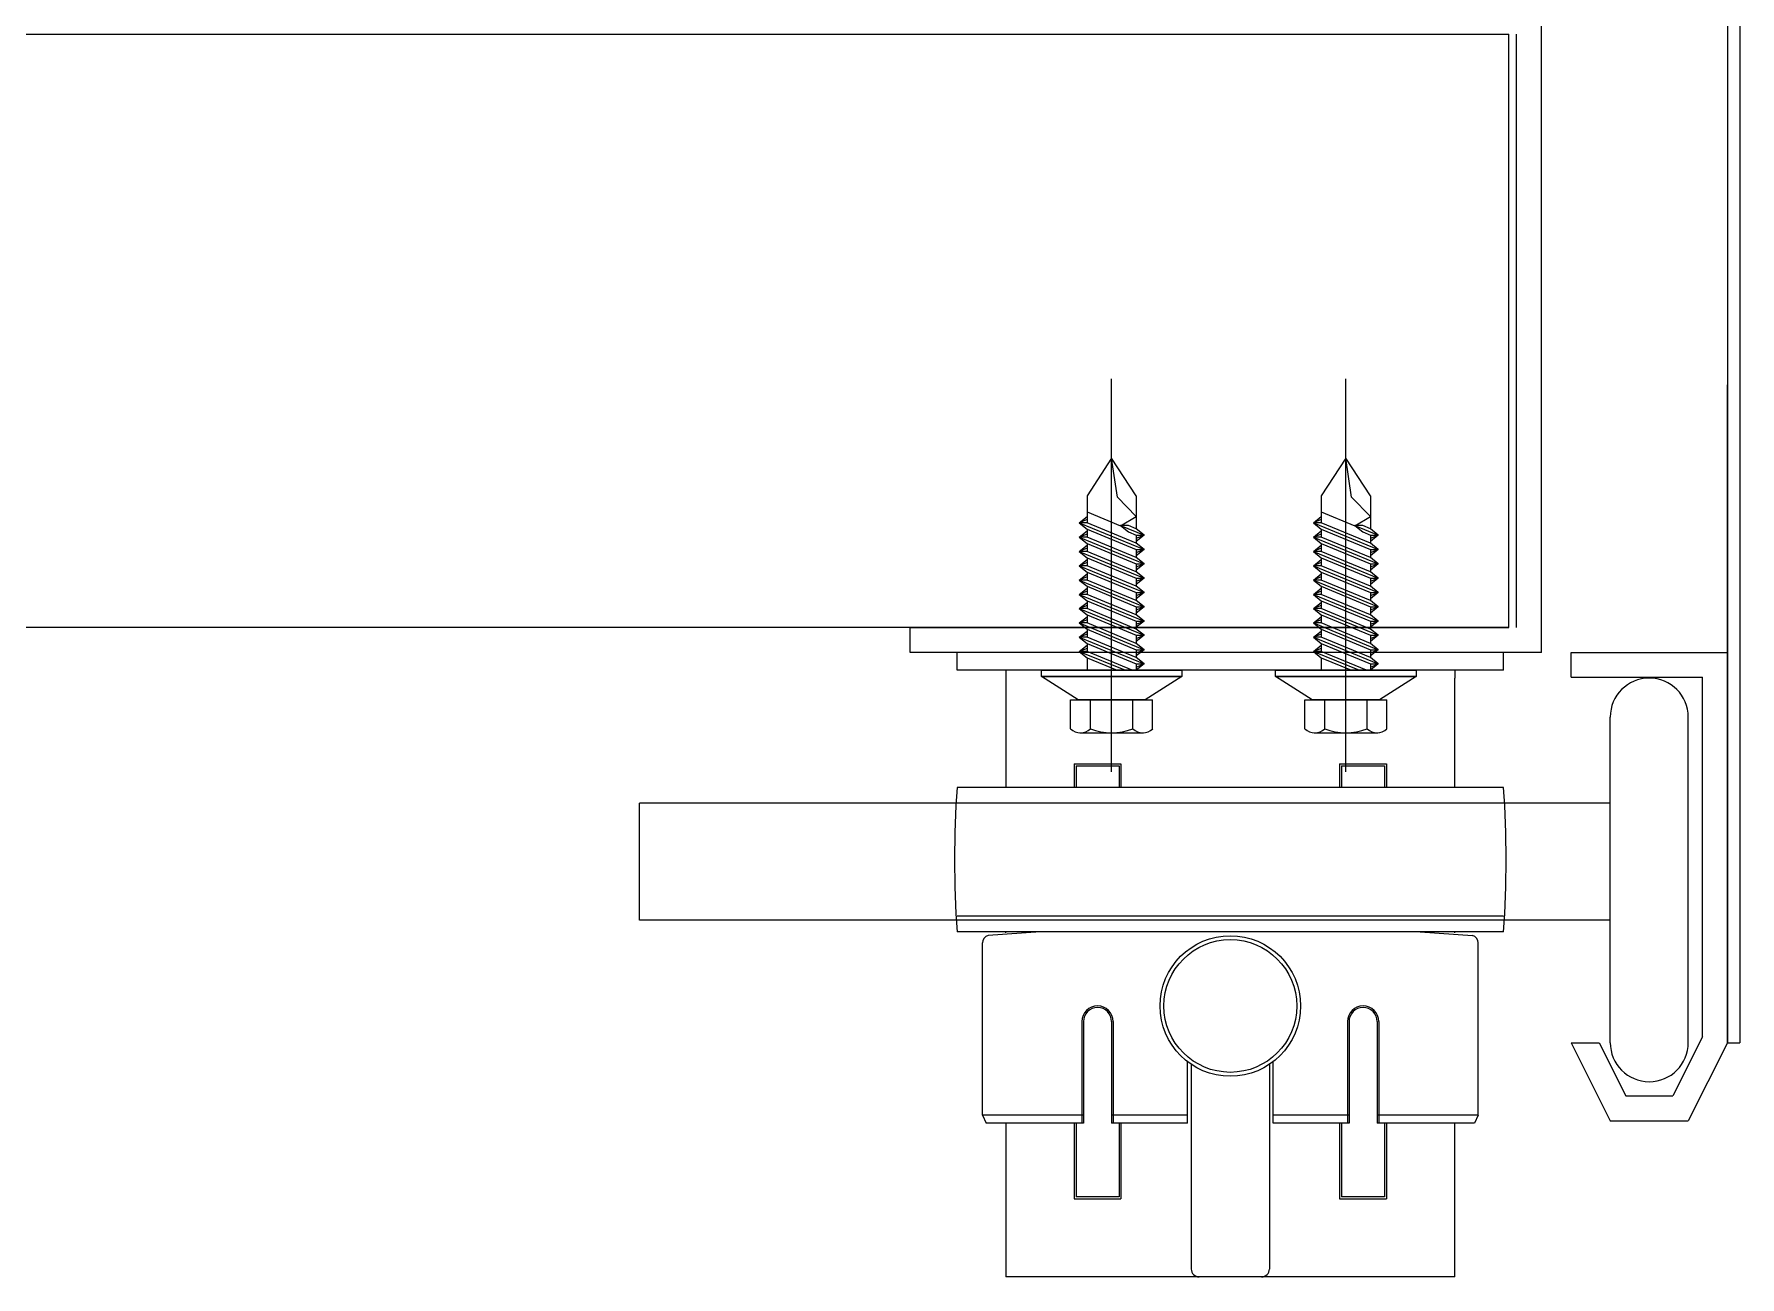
# Model space of a CAD drawing. Header units: millimetres. Extents: x 2752880 to 2775018, y 665860 to 672840.
# Drawn here: x 2760935.9 to 2761154.4, y 671636.1 to 671795.3 of the extents above; entities that cross this region are included whole.
import ezdxf

# ---------------------------------------------------------------- set-up
doc = ezdxf.new("R2010")
doc.units = ezdxf.units.MM
doc.header["$LTSCALE"] = 10
doc.layers.add('OVERHEAD DOOR - 1', color=4, linetype='Continuous')
doc.layers.add('OVERHEAD DOOR - ETC', color=252, linetype='Continuous')

msp = doc.modelspace()

# ---------------------------------------------------------------- linework, layer by layer
at = {"layer": 'OVERHEAD DOOR - 1', "lineweight": 0}
for p, q in [((2760468.53, 671795.33), (2761124.76, 671795.33)), ((2761124.76, 671719.33), (2761124.76, 671795.33)), ((2761124.76, 671719.33), (2760468.53, 671719.33))]:
    msp.add_line(p, q, dxfattribs=at)
at = {"layer": 'OVERHEAD DOOR - ETC'}
for p, q in [((2761154.36, 671815.33), (2761154.36, 671666.13)), ((2761152.76, 671813.73), (2761152.76, 671666.13)), ((2761128.96, 671716.13), (2761128.96, 671798.53)), ((2761125.76, 671719.33), (2761125.76, 671795.33)), ((2761073.91, 671700.83), (2761073.91, 671751.18)), ((2761103.91, 671700.83), (2761103.91, 671751.18)), ((2761152.76, 671666.13), (2761152.76, 671750.39)), ((2761073.91, 671741), (2761070.76, 671736.2)), ((2761074.65, 671736.02), (2761073.91, 671741)), ((2761077.06, 671736.2), (2761073.91, 671741)), ((2761103.91, 671741), (2761100.76, 671736.2)), ((2761104.65, 671736.02), (2761103.91, 671741)), ((2761107.06, 671736.2), (2761103.91, 671741)), ((2761070.76, 671736.2), (2761070.76, 671732.72)), ((2761077.06, 671733.52), (2761074.65, 671736.02)), ((2761077.06, 671736.2), (2761077.06, 671731.94)), ((2761100.76, 671736.2), (2761100.76, 671732.72)), ((2761107.06, 671733.52), (2761104.65, 671736.02)), ((2761107.06, 671736.2), (2761107.06, 671731.94)), ((2761070.76, 671734.15), (2761075.05, 671732.35)), ((2761100.76, 671734.15), (2761105.05, 671732.35)), ((2761069.76, 671732.72), (2761070.76, 671733.53)), ((2761070.76, 671733.13), (2761069.76, 671732.72)), ((2761069.76, 671732.72), (2761078.06, 671729.31)), ((2761069.76, 671732.72), (2761078.06, 671729.31)), ((2761070.76, 671732.72), (2761069.76, 671732.72)), ((2761069.76, 671732.72), (2761070.76, 671731.92)), ((2761069.76, 671730.89), (2761070.76, 671731.69)), ((2761077.06, 671730.11), (2761070.76, 671732.72)), ((2761070.76, 671731.92), (2761070.76, 671730.89)), ((2761070.76, 671731.92), (2761077.06, 671729.31)), ((2761075.05, 671732.35), (2761077.06, 671733.52)), ((2761075.06, 671732.38), (2761078.06, 671731.14)), ((2761075.06, 671732.38), (2761078.06, 671731.14)), ((2761076.06, 671732.38), (2761075.06, 671732.38)), ((2761075.06, 671732.38), (2761076.06, 671731.57)), ((2761077.06, 671731.94), (2761076.06, 671732.38)), ((2761076.06, 671731.57), (2761077.06, 671731.14)), ((2761078.06, 671731.14), (2761077.06, 671731.94)), ((2761099.76, 671732.72), (2761100.76, 671733.53)), ((2761100.76, 671733.13), (2761099.76, 671732.72)), ((2761099.76, 671732.72), (2761108.06, 671729.31)), ((2761099.76, 671732.72), (2761108.06, 671729.31)), ((2761100.76, 671732.72), (2761099.76, 671732.72)), ((2761099.76, 671732.72), (2761100.76, 671731.92)), ((2761099.76, 671730.89), (2761100.76, 671731.69)), ((2761107.06, 671730.11), (2761100.76, 671732.72)), ((2761100.76, 671731.92), (2761100.76, 671730.89)), ((2761100.76, 671731.92), (2761107.06, 671729.31)), ((2761105.05, 671732.35), (2761107.06, 671733.52)), ((2761105.06, 671732.38), (2761108.06, 671731.14)), ((2761105.06, 671732.38), (2761108.06, 671731.14)), ((2761106.06, 671732.38), (2761105.06, 671732.38)), ((2761105.06, 671732.38), (2761106.06, 671731.57)), ((2761107.06, 671731.94), (2761106.06, 671732.38)), ((2761106.06, 671731.57), (2761107.06, 671731.14)), ((2761108.06, 671731.14), (2761107.06, 671731.94)), ((2761070.76, 671731.29), (2761069.76, 671730.89)), ((2761069.76, 671730.89), (2761078.06, 671727.47)), ((2761069.76, 671730.89), (2761078.06, 671727.47)), ((2761070.76, 671730.89), (2761069.76, 671730.89)), ((2761069.76, 671730.89), (2761070.76, 671730.09)), ((2761069.76, 671729.06), (2761070.76, 671729.86)), ((2761070.76, 671729.46), (2761069.76, 671729.06)), ((2761077.06, 671728.28), (2761070.76, 671730.89)), ((2761070.76, 671730.09), (2761070.76, 671729.06)), ((2761070.76, 671730.09), (2761077.06, 671727.47)), ((2761077.06, 671731.14), (2761077.06, 671730.11)), ((2761077.06, 671730.74), (2761078.06, 671731.14)), ((2761078.06, 671731.14), (2761077.06, 671730.33)), ((2761077.06, 671731.14), (2761078.06, 671731.14)), ((2761078.06, 671729.31), (2761077.06, 671730.11)), ((2761077.06, 671729.31), (2761077.06, 671728.28)), ((2761077.06, 671728.9), (2761078.06, 671729.31)), ((2761078.06, 671729.31), (2761077.06, 671728.5)), ((2761077.06, 671729.31), (2761078.06, 671729.31)), ((2761100.76, 671731.29), (2761099.76, 671730.89)), ((2761099.76, 671730.89), (2761108.06, 671727.47)), ((2761099.76, 671730.89), (2761108.06, 671727.47)), ((2761100.76, 671730.89), (2761099.76, 671730.89)), ((2761099.76, 671730.89), (2761100.76, 671730.09)), ((2761099.76, 671729.06), (2761100.76, 671729.86)), ((2761100.76, 671729.46), (2761099.76, 671729.06)), ((2761107.06, 671728.28), (2761100.76, 671730.89)), ((2761100.76, 671730.09), (2761100.76, 671729.06)), ((2761100.76, 671730.09), (2761107.06, 671727.47)), ((2761107.06, 671731.14), (2761107.06, 671730.11)), ((2761107.06, 671730.74), (2761108.06, 671731.14)), ((2761108.06, 671731.14), (2761107.06, 671730.33)), ((2761107.06, 671731.14), (2761108.06, 671731.14)), ((2761108.06, 671729.31), (2761107.06, 671730.11)), ((2761107.06, 671729.31), (2761107.06, 671728.28)), ((2761107.06, 671728.9), (2761108.06, 671729.31)), ((2761108.06, 671729.31), (2761107.06, 671728.5)), ((2761107.06, 671729.31), (2761108.06, 671729.31)), ((2761069.76, 671729.06), (2761078.06, 671725.64)), ((2761069.76, 671729.06), (2761078.06, 671725.64)), ((2761070.76, 671729.06), (2761069.76, 671729.06)), ((2761069.76, 671729.06), (2761070.76, 671728.25)), ((2761069.76, 671727.22), (2761070.76, 671728.03)), ((2761070.76, 671727.63), (2761069.76, 671727.22)), ((2761069.76, 671727.22), (2761078.06, 671723.81)), ((2761069.76, 671727.22), (2761078.06, 671723.81)), ((2761070.76, 671727.22), (2761069.76, 671727.22)), ((2761069.76, 671727.22), (2761070.76, 671726.42)), ((2761077.06, 671726.44), (2761070.76, 671729.06)), ((2761070.76, 671728.25), (2761070.76, 671727.22)), ((2761070.76, 671728.25), (2761077.06, 671725.64)), ((2761077.06, 671724.61), (2761070.76, 671727.22)), ((2761078.06, 671727.47), (2761077.06, 671728.28)), ((2761077.06, 671727.47), (2761077.06, 671726.44)), ((2761077.06, 671727.07), (2761078.06, 671727.47)), ((2761078.06, 671727.47), (2761077.06, 671726.67)), ((2761077.06, 671727.47), (2761078.06, 671727.47)), ((2761099.76, 671729.06), (2761108.06, 671725.64)), ((2761099.76, 671729.06), (2761108.06, 671725.64)), ((2761100.76, 671729.06), (2761099.76, 671729.06)), ((2761099.76, 671729.06), (2761100.76, 671728.25)), ((2761099.76, 671727.22), (2761100.76, 671728.03)), ((2761100.76, 671727.63), (2761099.76, 671727.22)), ((2761099.76, 671727.22), (2761108.06, 671723.81)), ((2761099.76, 671727.22), (2761108.06, 671723.81)), ((2761100.76, 671727.22), (2761099.76, 671727.22)), ((2761099.76, 671727.22), (2761100.76, 671726.42)), ((2761107.06, 671726.44), (2761100.76, 671729.06)), ((2761100.76, 671728.25), (2761100.76, 671727.22)), ((2761100.76, 671728.25), (2761107.06, 671725.64)), ((2761107.06, 671724.61), (2761100.76, 671727.22)), ((2761108.06, 671727.47), (2761107.06, 671728.28)), ((2761107.06, 671727.47), (2761107.06, 671726.44)), ((2761107.06, 671727.07), (2761108.06, 671727.47)), ((2761108.06, 671727.47), (2761107.06, 671726.67)), ((2761107.06, 671727.47), (2761108.06, 671727.47)), ((2761069.76, 671725.39), (2761070.76, 671726.2)), ((2761070.76, 671725.79), (2761069.76, 671725.39)), ((2761069.76, 671725.39), (2761078.06, 671721.97)), ((2761069.76, 671725.39), (2761078.06, 671721.97)), ((2761070.76, 671725.39), (2761069.76, 671725.39)), ((2761069.76, 671725.39), (2761070.76, 671724.59)), ((2761070.76, 671726.42), (2761070.76, 671725.39)), ((2761070.76, 671726.42), (2761077.06, 671723.81)), ((2761077.06, 671722.78), (2761070.76, 671725.39)), ((2761078.06, 671725.64), (2761077.06, 671726.44)), ((2761077.06, 671725.64), (2761077.06, 671724.61)), ((2761077.06, 671725.24), (2761078.06, 671725.64)), ((2761078.06, 671725.64), (2761077.06, 671724.84)), ((2761077.06, 671725.64), (2761078.06, 671725.64)), ((2761099.76, 671725.39), (2761100.76, 671726.2)), ((2761100.76, 671725.79), (2761099.76, 671725.39)), ((2761099.76, 671725.39), (2761108.06, 671721.97)), ((2761099.76, 671725.39), (2761108.06, 671721.97)), ((2761100.76, 671725.39), (2761099.76, 671725.39)), ((2761099.76, 671725.39), (2761100.76, 671724.59)), ((2761100.76, 671726.42), (2761100.76, 671725.39)), ((2761100.76, 671726.42), (2761107.06, 671723.81)), ((2761107.06, 671722.78), (2761100.76, 671725.39)), ((2761108.06, 671725.64), (2761107.06, 671726.44)), ((2761107.06, 671725.64), (2761107.06, 671724.61)), ((2761107.06, 671725.24), (2761108.06, 671725.64)), ((2761108.06, 671725.64), (2761107.06, 671724.84)), ((2761107.06, 671725.64), (2761108.06, 671725.64)), ((2761069.76, 671723.56), (2761070.76, 671724.36)), ((2761070.76, 671723.96), (2761069.76, 671723.56)), ((2761069.76, 671723.56), (2761078.06, 671720.14)), ((2761069.76, 671723.56), (2761078.06, 671720.14)), ((2761070.76, 671723.56), (2761069.76, 671723.56)), ((2761069.76, 671723.56), (2761070.76, 671722.75)), ((2761070.76, 671724.59), (2761070.76, 671723.56)), ((2761070.76, 671724.59), (2761077.06, 671721.97)), ((2761077.06, 671720.95), (2761070.76, 671723.56)), ((2761070.76, 671722.75), (2761070.76, 671721.73)), ((2761070.76, 671722.75), (2761077.06, 671720.14)), ((2761078.06, 671723.81), (2761077.06, 671724.61)), ((2761077.06, 671723.81), (2761077.06, 671722.78)), ((2761077.06, 671723.4), (2761078.06, 671723.81)), ((2761078.06, 671723.81), (2761077.06, 671723)), ((2761077.06, 671723.81), (2761078.06, 671723.81)), ((2761078.06, 671721.97), (2761077.06, 671722.78)), ((2761099.76, 671723.56), (2761100.76, 671724.36)), ((2761100.76, 671723.96), (2761099.76, 671723.56)), ((2761099.76, 671723.56), (2761108.06, 671720.14)), ((2761099.76, 671723.56), (2761108.06, 671720.14)), ((2761100.76, 671723.56), (2761099.76, 671723.56)), ((2761099.76, 671723.56), (2761100.76, 671722.75)), ((2761100.76, 671724.59), (2761100.76, 671723.56)), ((2761100.76, 671724.59), (2761107.06, 671721.97)), ((2761107.06, 671720.95), (2761100.76, 671723.56)), ((2761100.76, 671722.75), (2761100.76, 671721.73)), ((2761100.76, 671722.75), (2761107.06, 671720.14)), ((2761108.06, 671723.81), (2761107.06, 671724.61)), ((2761107.06, 671723.81), (2761107.06, 671722.78)), ((2761107.06, 671723.4), (2761108.06, 671723.81)), ((2761108.06, 671723.81), (2761107.06, 671723)), ((2761107.06, 671723.81), (2761108.06, 671723.81)), ((2761108.06, 671721.97), (2761107.06, 671722.78)), ((2761069.76, 671721.73), (2761070.76, 671722.53)), ((2761070.76, 671722.13), (2761069.76, 671721.73)), ((2761069.76, 671721.73), (2761078.06, 671718.31)), ((2761069.76, 671721.73), (2761078.06, 671718.31)), ((2761070.76, 671721.73), (2761069.76, 671721.73)), ((2761069.76, 671721.73), (2761070.76, 671720.92)), ((2761069.76, 671719.89), (2761070.76, 671720.7)), ((2761077.06, 671719.11), (2761070.76, 671721.73)), ((2761070.76, 671720.92), (2761070.76, 671719.89)), ((2761070.76, 671720.92), (2761077.06, 671718.31)), ((2761077.06, 671721.97), (2761077.06, 671720.95)), ((2761077.06, 671721.57), (2761078.06, 671721.97)), ((2761078.06, 671721.97), (2761077.06, 671721.17)), ((2761077.06, 671721.97), (2761078.06, 671721.97)), ((2761078.06, 671720.14), (2761077.06, 671720.95)), ((2761099.76, 671721.73), (2761100.76, 671722.53)), ((2761100.76, 671722.13), (2761099.76, 671721.73)), ((2761099.76, 671721.73), (2761108.06, 671718.31)), ((2761099.76, 671721.73), (2761108.06, 671718.31)), ((2761100.76, 671721.73), (2761099.76, 671721.73)), ((2761099.76, 671721.73), (2761100.76, 671720.92)), ((2761099.76, 671719.89), (2761100.76, 671720.7)), ((2761107.06, 671719.11), (2761100.76, 671721.73)), ((2761100.76, 671720.92), (2761100.76, 671719.89)), ((2761100.76, 671720.92), (2761107.06, 671718.31)), ((2761107.06, 671721.97), (2761107.06, 671720.95)), ((2761107.06, 671721.57), (2761108.06, 671721.97)), ((2761108.06, 671721.97), (2761107.06, 671721.17)), ((2761107.06, 671721.97), (2761108.06, 671721.97)), ((2761108.06, 671720.14), (2761107.06, 671720.95)), ((2761048.12, 671719.33), (2761124.76, 671719.33)), ((2761048.12, 671716.13), (2761048.12, 671719.33)), ((2761070.76, 671720.29), (2761069.76, 671719.89)), ((2761069.76, 671719.89), (2761078.06, 671716.47)), ((2761069.76, 671719.89), (2761078.06, 671716.47)), ((2761070.76, 671719.89), (2761069.76, 671719.89)), ((2761069.76, 671719.89), (2761070.76, 671719.09)), ((2761069.76, 671718.06), (2761070.76, 671718.86)), ((2761070.76, 671718.46), (2761069.76, 671718.06)), ((2761077.06, 671717.28), (2761070.76, 671719.89)), ((2761070.76, 671719.09), (2761070.76, 671718.06)), ((2761070.76, 671719.09), (2761077.06, 671716.47)), ((2761077.06, 671720.14), (2761077.06, 671719.11)), ((2761077.06, 671719.74), (2761078.06, 671720.14)), ((2761078.06, 671720.14), (2761077.06, 671719.34)), ((2761077.06, 671720.14), (2761078.06, 671720.14)), ((2761078.06, 671718.31), (2761077.06, 671719.11)), ((2761077.06, 671718.31), (2761077.06, 671717.28)), ((2761077.06, 671717.91), (2761078.06, 671718.31)), ((2761078.06, 671718.31), (2761077.06, 671717.5)), ((2761077.06, 671718.31), (2761078.06, 671718.31)), ((2761100.76, 671720.29), (2761099.76, 671719.89)), ((2761099.76, 671719.89), (2761108.06, 671716.47)), ((2761099.76, 671719.89), (2761108.06, 671716.47)), ((2761100.76, 671719.89), (2761099.76, 671719.89)), ((2761099.76, 671719.89), (2761100.76, 671719.09)), ((2761099.76, 671718.06), (2761100.76, 671718.86)), ((2761100.76, 671718.46), (2761099.76, 671718.06)), ((2761107.06, 671717.28), (2761100.76, 671719.89)), ((2761100.76, 671719.09), (2761100.76, 671718.06)), ((2761100.76, 671719.09), (2761107.06, 671716.47)), ((2761107.06, 671720.14), (2761107.06, 671719.11)), ((2761107.06, 671719.74), (2761108.06, 671720.14)), ((2761108.06, 671720.14), (2761107.06, 671719.34)), ((2761107.06, 671720.14), (2761108.06, 671720.14)), ((2761108.06, 671718.31), (2761107.06, 671719.11)), ((2761107.06, 671718.31), (2761107.06, 671717.28)), ((2761107.06, 671717.91), (2761108.06, 671718.31)), ((2761108.06, 671718.31), (2761107.06, 671717.5)), ((2761107.06, 671718.31), (2761108.06, 671718.31)), ((2761128.96, 671716.13), (2761048.12, 671716.13)), ((2761124.11, 671716.13), (2761054.11, 671716.13)), ((2761054.11, 671713.83), (2761054.11, 671716.13)), ((2761069.76, 671718.06), (2761078.06, 671714.64)), ((2761069.76, 671718.06), (2761078.06, 671714.64)), ((2761070.76, 671718.06), (2761069.76, 671718.06)), ((2761069.76, 671718.06), (2761070.76, 671717.26)), ((2761069.76, 671716.23), (2761070.76, 671717.03)), ((2761070.76, 671716.63), (2761069.76, 671716.23)), ((2761069.76, 671716.23), (2761075.67, 671713.83)), ((2761070.76, 671716.23), (2761069.76, 671716.23)), ((2761069.76, 671716.23), (2761070.76, 671715.42)), ((2761077.06, 671715.45), (2761070.76, 671718.06)), ((2761070.76, 671717.26), (2761070.76, 671716.23)), ((2761070.76, 671717.26), (2761077.06, 671714.64)), ((2761076.55, 671713.83), (2761070.76, 671716.23)), ((2761078.06, 671716.47), (2761077.06, 671717.28)), ((2761077.06, 671716.47), (2761077.06, 671715.45)), ((2761077.06, 671716.07), (2761078.06, 671716.47)), ((2761078.06, 671716.47), (2761077.06, 671715.67)), ((2761077.06, 671716.47), (2761078.06, 671716.47)), ((2761099.76, 671718.06), (2761108.06, 671714.64)), ((2761099.76, 671718.06), (2761108.06, 671714.64)), ((2761100.76, 671718.06), (2761099.76, 671718.06)), ((2761099.76, 671718.06), (2761100.76, 671717.26)), ((2761099.76, 671716.23), (2761100.76, 671717.03)), ((2761100.76, 671716.63), (2761099.76, 671716.23)), ((2761099.76, 671716.23), (2761105.67, 671713.83)), ((2761100.76, 671716.23), (2761099.76, 671716.23)), ((2761099.76, 671716.23), (2761100.76, 671715.42)), ((2761107.06, 671715.45), (2761100.76, 671718.06)), ((2761100.76, 671717.26), (2761100.76, 671716.23)), ((2761100.76, 671717.26), (2761107.06, 671714.64)), ((2761106.55, 671713.83), (2761100.76, 671716.23)), ((2761108.06, 671716.47), (2761107.06, 671717.28)), ((2761107.06, 671716.47), (2761107.06, 671715.45)), ((2761107.06, 671716.07), (2761108.06, 671716.47)), ((2761108.06, 671716.47), (2761107.06, 671715.67)), ((2761107.06, 671716.47), (2761108.06, 671716.47)), ((2761124.11, 671713.83), (2761124.11, 671716.13)), ((2761132.76, 671716.13), (2761152.76, 671716.13)), ((2761132.76, 671712.93), (2761132.76, 671716.13)), ((2761070.76, 671715.42), (2761070.76, 671713.83)), ((2761070.76, 671715.42), (2761074.61, 671713.83)), ((2761078.06, 671714.64), (2761077.06, 671715.45)), ((2761077.06, 671714.64), (2761077.06, 671713.83)), ((2761077.06, 671714.24), (2761078.06, 671714.64)), ((2761078.06, 671714.64), (2761077.06, 671713.84)), ((2761077.06, 671714.64), (2761078.06, 671714.64)), ((2761100.76, 671715.42), (2761100.76, 671713.83)), ((2761100.76, 671715.42), (2761104.61, 671713.83)), ((2761108.06, 671714.64), (2761107.06, 671715.45)), ((2761107.06, 671714.64), (2761107.06, 671713.83)), ((2761107.06, 671714.24), (2761108.06, 671714.64)), ((2761108.06, 671714.64), (2761107.06, 671713.84)), ((2761107.06, 671714.64), (2761108.06, 671714.64)), ((2761124.11, 671713.83), (2761054.11, 671713.83)), ((2761060.36, 671713.83), (2761060.36, 671698.83)), ((2761060.36, 671713.83), (2761060.36, 671712.83)), ((2761064.91, 671713.03), (2761064.91, 671713.83)), ((2761064.91, 671713.83), (2761082.91, 671713.83)), ((2761069.61, 671710.03), (2761064.91, 671713.03)), ((2761064.91, 671713.03), (2761082.91, 671713.03)), ((2761082.91, 671713.03), (2761064.91, 671713.03)), ((2761082.91, 671713.03), (2761078.21, 671710.03)), ((2761082.91, 671713.83), (2761082.91, 671713.03)), ((2761094.91, 671713.03), (2761094.91, 671713.83)), ((2761094.91, 671713.83), (2761112.91, 671713.83)), ((2761099.61, 671710.03), (2761094.91, 671713.03)), ((2761094.91, 671713.03), (2761112.91, 671713.03)), ((2761112.91, 671713.03), (2761094.91, 671713.03)), ((2761112.91, 671713.03), (2761108.21, 671710.03)), ((2761112.91, 671713.83), (2761112.91, 671713.03)), ((2761117.86, 671713.83), (2761117.86, 671712.83)), ((2761117.86, 671698.83), (2761117.86, 671712.83)), ((2761132.76, 671712.93), (2761149.56, 671712.93)), ((2761149.56, 671666.88), (2761149.56, 671712.93)), ((2761068.66, 671706.33), (2761068.66, 671710.03)), ((2761068.66, 671710.03), (2761079.16, 671710.03)), ((2761078.21, 671710.03), (2761069.61, 671710.03)), ((2761071.2, 671706.33), (2761071.2, 671710.03)), ((2761076.63, 671706.33), (2761076.63, 671710.03)), ((2761079.16, 671706.33), (2761079.16, 671710.03)), ((2761098.66, 671706.33), (2761098.66, 671710.03)), ((2761098.66, 671710.03), (2761109.16, 671710.03)), ((2761108.21, 671710.03), (2761099.61, 671710.03)), ((2761101.2, 671706.33), (2761101.2, 671710.03)), ((2761106.63, 671706.33), (2761106.63, 671710.03)), ((2761109.16, 671706.33), (2761109.16, 671710.03)), ((2761137.76, 671666.13), (2761137.76, 671707.83)), ((2761147.76, 671666.13), (2761147.76, 671707.83)), ((2761069.84, 671705.83), (2761077.99, 671705.83)), ((2761099.84, 671705.83), (2761107.99, 671705.83)), ((2761069.11, 671701.83), (2761075.11, 671701.83)), ((2761069.11, 671701.83), (2761069.11, 671698.83)), ((2761069.36, 671701.58), (2761074.86, 671701.58)), ((2761069.36, 671701.58), (2761069.36, 671698.83)), ((2761074.86, 671701.58), (2761074.86, 671698.83)), ((2761075.11, 671701.83), (2761075.11, 671698.83)), ((2761103.11, 671701.83), (2761109.11, 671701.83)), ((2761103.11, 671701.83), (2761103.11, 671698.83)), ((2761103.36, 671701.58), (2761108.86, 671701.58)), ((2761103.36, 671701.58), (2761103.36, 671698.83)), ((2761108.86, 671701.58), (2761108.86, 671698.83)), ((2761109.11, 671701.83), (2761109.11, 671698.83)), ((2761124.11, 671698.83), (2761054.11, 671698.83)), ((2761013.45, 671681.83), (2761013.45, 671696.83)), ((2761054.11, 671696.83), (2761013.45, 671696.83)), ((2761123.71, 671696.83), (2761054.11, 671696.83)), ((2761124.11, 671696.83), (2761054.11, 671696.83)), ((2761136.42, 671696.83), (2761123.71, 671696.83)), ((2761137.76, 671696.83), (2761127.96, 671696.83)), ((2761054.11, 671681.83), (2761013.45, 671681.83)), ((2761124.11, 671682.33), (2761054.11, 671682.33)), ((2761123.71, 671681.83), (2761054.11, 671681.83)), ((2761136.42, 671681.83), (2761123.71, 671681.83)), ((2761137.76, 671681.83), (2761127.96, 671681.83)), ((2761124.11, 671680.33), (2761054.11, 671680.33)), ((2761064.79, 671680.33), (2761058.12, 671679.88)), ((2761060.36, 671680.21), (2761060.36, 671680.33)), ((2761113.44, 671680.33), (2761120.11, 671679.88)), ((2761117.86, 671680.21), (2761117.86, 671680.33)), ((2761057.36, 671656.83), (2761057.36, 671678.91)), ((2761120.86, 671656.83), (2761120.86, 671678.91)), ((2761070.11, 671668.83), (2761070.11, 671655.83)), ((2761070.31, 671668.83), (2761070.31, 671655.83)), ((2761073.91, 671668.83), (2761073.91, 671655.83)), ((2761074.11, 671668.83), (2761074.11, 671655.83)), ((2761104.11, 671668.83), (2761104.11, 671655.83)), ((2761104.31, 671668.83), (2761104.31, 671655.83)), ((2761107.91, 671668.83), (2761107.91, 671655.83)), ((2761108.11, 671668.83), (2761108.11, 671655.83)), ((2761132.76, 671666.13), (2761137.76, 671656.13)), ((2761132.76, 671666.13), (2761136.34, 671666.13)), ((2761136.34, 671666.13), (2761139.74, 671659.33)), ((2761149.56, 671666.88), (2761145.79, 671659.33)), ((2761152.76, 671666.13), (2761147.76, 671656.13)), ((2761152.76, 671666.13), (2761154.36, 671666.13)), ((2761083.61, 671655.83), (2761083.61, 671663.7)), ((2761094.61, 671655.83), (2761094.61, 671663.7)), ((2761084.11, 671663.34), (2761084.11, 671637.13)), ((2761094.11, 671663.34), (2761094.11, 671637.13)), ((2761139.74, 671659.33), (2761145.79, 671659.33)), ((2761070.31, 671656.83), (2761057.36, 671656.83)), ((2761057.36, 671656.83), (2761057.83, 671655.83)), ((2761070.31, 671655.83), (2761057.83, 671655.83)), ((2761060.36, 671655.83), (2761060.36, 671636.13)), ((2761069.11, 671655.83), (2761069.11, 671646.13)), ((2761069.36, 671655.83), (2761069.36, 671646.38)), ((2761083.61, 671656.83), (2761073.91, 671656.83)), ((2761083.61, 671655.83), (2761073.91, 671655.83)), ((2761074.86, 671655.83), (2761074.86, 671646.38)), ((2761075.11, 671655.83), (2761075.11, 671646.13)), ((2761104.31, 671656.83), (2761094.61, 671656.83)), ((2761104.31, 671655.83), (2761094.61, 671655.83)), ((2761103.11, 671655.83), (2761103.11, 671646.13)), ((2761103.36, 671655.83), (2761103.36, 671646.38)), ((2761120.86, 671656.83), (2761107.91, 671656.83)), ((2761120.39, 671655.83), (2761107.91, 671655.83)), ((2761108.86, 671655.83), (2761108.86, 671646.38)), ((2761109.11, 671655.83), (2761109.11, 671646.13)), ((2761117.86, 671636.13), (2761117.86, 671655.83)), ((2761120.86, 671656.83), (2761120.39, 671655.83)), ((2761137.76, 671656.13), (2761147.76, 671656.13)), ((2761074.86, 671646.38), (2761069.36, 671646.38)), ((2761108.86, 671646.38), (2761103.36, 671646.38)), ((2761069.11, 671646.13), (2761075.11, 671646.13)), ((2761103.11, 671646.13), (2761109.11, 671646.13)), ((2761117.86, 671636.13), (2761060.36, 671636.13)), ((2761093.11, 671636.13), (2761085.11, 671636.13))]:
    msp.add_line(p, q, dxfattribs=at)
for radius in [9, 8.5]:
    msp.add_circle((2761089.11, 671670.83), radius, dxfattribs=at)
for centre, radius, start, end in [((2761142.76, 671707.83), 5, 0, 180), ((2761069.93, 671707.68), 1.86, 226.9662, 313.0338), ((2761073.91, 671713.44), 7.61, 249.1195, 290.8805), ((2761077.9, 671707.68), 1.86, 226.9662, 313.0338), ((2761099.93, 671707.68), 1.86, 226.9662, 313.0338), ((2761103.91, 671713.44), 7.61, 249.1195, 290.8805), ((2761107.9, 671707.68), 1.86, 226.9662, 313.0338), ((2761188.55, 671689.58), 134.75, 176.0638, 183.9362), ((2760989.68, 671689.58), 134.75, 356.0638, 3.9362), ((2761058.36, 671678.91), 1, 104.0969, 180), ((2761119.86, 671678.91), 1, 0, 75.9031), ((2761072.11, 671668.83), 2, 90, 180), ((2761072.11, 671668.83), 1.8, 90, 180), ((2761072.11, 671668.83), 2, 0, 90), ((2761072.11, 671668.83), 1.8, 0, 90), ((2761106.11, 671668.83), 2, 90, 180), ((2761106.11, 671668.83), 1.8, 90, 180), ((2761106.11, 671668.83), 2, 0, 90), ((2761106.11, 671668.83), 1.8, 0, 90), ((2761142.76, 671666.13), 5, 180, 0), ((2761085.11, 671637.13), 1, 180, 270), ((2761093.11, 671637.13), 1, 270, 0)]:
    msp.add_arc(centre, radius, start, end, dxfattribs=at)

doc.saveas('drawing.dxf')
